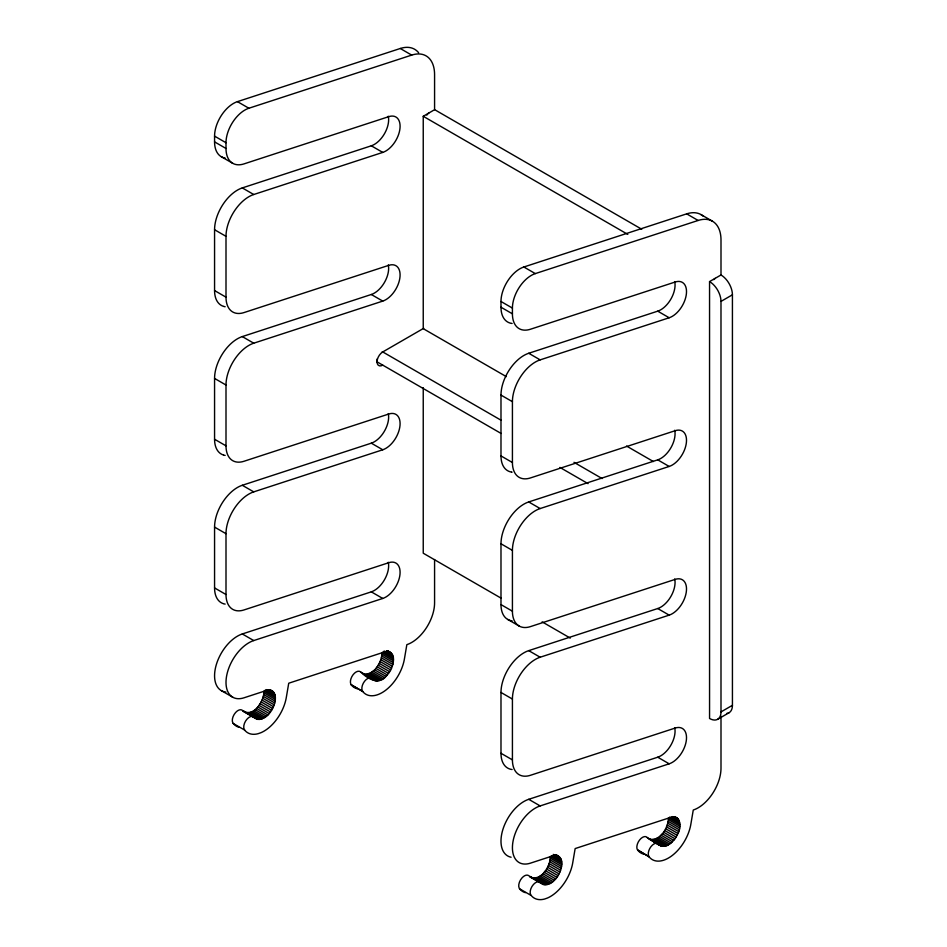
<?xml version="1.0" encoding="UTF-8"?>
<svg xmlns="http://www.w3.org/2000/svg" width="947" height="947" viewBox="0 0 947 947"><rect width="100%" height="100%" fill="white"/><g stroke="black" fill="none" stroke-linecap="round" stroke-linejoin="round"><path stroke-width="1.42" d="M377.131 361.896L377.131 358.96M423.238 387.69L423.238 553.214L501.223 598.232M223.137 157.545A32.352 18.68 -60 0 1 214.567 141.872L214.567 136.131A26.682 15.401 -60 0 1 237.437 101.637L400.261 48.498L411.696 55.104A41.076 23.722 -60 0 1 434.578 74.671L434.578 109.698L423.238 116.292L423.238 328.668L506.349 376.646M511.06 323.306A32.352 18.68 -60 0 1 500.987 307.23L500.987 301.489A26.682 15.401 -60 0 1 523.857 266.995L686.682 213.856A41.076 23.722 -60 0 1 703.136 216.094M258.164 719.519L242.834 710.795C253.547 717.992 264.331 700.934 263.941 691.109L275.376 697.714C275.802 707.669 264.864 724.491 254.222 717.471L242.396 710.38A8.061 4.652 -60 0 0 237.046 711.161L235.625 712.487A8.061 4.652 -60 0 0 232.808 722.833L233.211 723.354A32.352 18.68 -60 0 0 238.987 727.296M363.648 674.134C374.538 675.022 381.83 662.249 382.055 652.566L393.49 659.171C393.514 665.623 390.401 671.814 385.985 676.383C379.51 684.657 368.857 679.615 362.571 673.66M543.4 884.64L529.918 876.875C541.045 882 550.467 866.256 550.361 856.467L561.796 863.072C562.329 873.004 550.811 890.642 540.252 882.344A8.061 4.652 -60 0 0 534.913 883.125L533.492 884.439A8.061 4.652 -60 0 0 530.663 894.797L531.066 895.317A32.352 18.68 -60 0 0 544.596 899.034L547.413 898.04A32.352 18.68 -60 0 0 572.828 862.232L575.149 848.571L671.624 817.083C680.881 815.059 681.449 827.891 677.969 833.502C675.886 838.131 672.642 842.428 668.168 844.984C661.302 849.412 654.803 841.563 648.991 839.018C660.177 841.871 668.369 827.678 668.475 817.924L679.91 824.529M233.151 723.425L244.586 730.03A32.352 18.68 -60 0 0 258.176 733.676L260.993 732.682A32.352 18.68 -60 0 0 286.408 696.874L288.728 683.213L385.204 651.725C389.856 650.151 393.845 654.72 393.49 659.171M357.102 688.753A32.352 18.68 -60 0 1 351.266 684.882L350.923 684.29A8.061 4.652 -60 0 1 353.089 674.726A8.061 4.652 -60 0 1 360.511 671.837L374.006 680.266M360.89 672.323L375.083 680.739M351.266 684.882L362.701 691.488L362.358 690.896A8.061 4.652 -60 0 1 364.524 681.331A8.061 4.652 -60 0 1 371.946 678.443L372.396 678.845M525.407 892.654A32.352 18.68 -60 0 1 519.572 888.783L519.228 888.191A8.061 4.652 -60 0 1 522.046 877.845L523.478 876.52A8.061 4.652 -60 0 1 528.817 875.738L544.584 884.877M531.007 895.389L519.572 888.783M540.642 882.829L530.474 876.958M648.032 838.332L647.381 837.61L660.426 845.624M647.31 837.681L646.931 837.195A8.061 4.652 -60 0 0 639.509 840.084A8.061 4.652 -60 0 0 637.343 849.648L649.121 856.846L648.778 856.254A8.061 4.652 -60 0 1 650.944 846.689A8.061 4.652 -60 0 1 658.366 843.801L658.816 844.203M423.735 328.278L382.754 351.941A8.085 4.664 -60 0 0 377.036 361.837A8.085 4.664 -60 0 0 382.754 365.14M732.433 705.302L720.998 711.907A16.182 9.328 59.9 0 1 709.563 718.489L709.552 281.59L720.987 274.985A16.182 9.34 60 0 1 732.422 294.801L732.433 705.302A16.182 9.34 60 0 1 726.716 713.446M720.998 711.907L720.987 301.406L732.422 294.801M717.648 719.318L729.083 712.712M275.376 697.714C275.731 693.263 271.742 688.694 267.09 690.268L244.018 697.797A32.352 18.68 -60 0 1 226.522 676.478A32.352 18.68 -60 0 1 253.737 640.563L382.754 598.457A20.218 11.672 -60 0 0 399.764 576.013A20.218 11.672 -60 0 0 388.826 562.684L244.018 609.939A32.352 18.68 -60 0 1 226.002 594.527L226.002 533.706A32.352 18.68 -60 0 1 253.737 491.872L382.754 449.778A20.218 11.672 -60 0 0 399.764 427.334A20.218 11.672 -60 0 0 388.826 414.005L244.018 461.26A32.352 18.68 -60 0 1 226.002 445.848L226.002 385.027A32.352 18.68 -60 0 1 253.737 343.193L382.754 301.099A20.218 11.672 -60 0 0 399.764 278.643A20.218 11.672 -60 0 0 388.826 265.326L244.018 312.569A32.352 18.68 -60 0 1 226.002 297.169L226.002 236.336A32.352 18.68 -60 0 1 253.737 194.514L382.754 152.408A20.218 11.672 -60 0 0 399.764 129.964A20.218 11.672 -60 0 0 388.826 116.635L244.018 163.89A32.352 18.68 -60 0 1 226.002 148.478L226.002 142.737A26.682 15.401 -60 0 1 248.872 108.242L411.696 55.104M223.137 306.224A32.352 18.68 -60 0 1 214.567 290.563L214.567 229.73A32.352 18.68 -60 0 1 242.302 187.908L371.307 145.802A20.218 11.672 -60 0 0 388.294 116.232M223.137 454.903A32.352 18.68 -60 0 1 214.567 439.242L214.567 378.421A32.352 18.68 -60 0 1 242.302 336.587L371.307 294.493A20.218 11.672 -60 0 0 388.294 264.911M561.796 863.072C562.151 858.621 558.162 854.052 553.51 855.626L530.438 863.155A32.352 18.68 -60 0 1 512.943 841.836A32.352 18.68 -60 0 1 540.157 805.921L669.174 763.815A20.218 11.672 -60 0 0 686.184 741.371A20.218 11.672 -60 0 0 675.247 728.042L530.438 775.297A32.352 18.68 -60 0 1 512.422 759.885L512.422 699.064A32.352 18.68 -60 0 1 540.157 657.23L669.174 615.136A20.218 11.672 -60 0 0 686.184 592.692A20.218 11.672 -60 0 0 675.247 579.363L530.438 626.618A32.352 18.68 -60 0 1 512.422 611.206L512.422 550.385A32.352 18.68 -60 0 1 540.157 508.551L669.174 466.457A20.218 11.672 -60 0 0 686.184 444.001A20.218 11.672 -60 0 0 675.247 430.684L530.438 477.939A32.352 18.68 -60 0 1 512.422 462.527L512.422 401.694A32.352 18.68 -60 0 1 540.157 359.872L669.174 317.766A20.218 11.672 -60 0 0 686.184 295.322A20.218 11.672 -60 0 0 675.247 281.993L530.438 329.248A32.352 18.68 -60 0 1 512.422 313.836L512.422 308.095A26.682 15.401 -60 0 1 535.304 273.6L698.128 220.462A41.076 23.722 -60 0 1 720.998 240.029L720.998 275.056M511.06 471.997A32.352 18.68 -60 0 1 500.987 455.921L500.987 395.088A32.352 18.68 -60 0 1 528.722 353.267L657.739 311.161A20.218 11.672 -60 0 0 674.714 281.59M223.137 603.594A32.352 18.68 -60 0 1 214.567 587.921L214.567 527.1A32.352 18.68 -60 0 1 242.302 485.278L371.307 443.172A20.218 11.672 -60 0 0 388.294 413.59M511.06 620.676A32.352 18.68 -60 0 1 500.987 604.6L500.987 543.779A32.352 18.68 -60 0 1 528.722 501.946L657.739 459.851A20.218 11.672 -60 0 0 674.714 430.269M223.528 691.57A32.352 18.68 -60 0 1 216.685 663.456A32.352 18.68 -60 0 1 242.302 633.957L371.307 591.851A20.218 11.672 -60 0 0 388.294 562.281M511.06 769.355A32.352 18.68 -60 0 1 500.987 753.279L500.987 692.458A32.352 18.68 -60 0 1 528.722 650.636L657.739 608.53A20.218 11.672 -60 0 0 674.714 578.948M511.108 857.224A32.352 18.68 -60 0 1 502.81 829.738A32.352 18.68 -60 0 1 528.722 799.315L657.739 757.209A20.218 11.672 -60 0 0 674.714 727.639M700.934 214.555L712.369 221.16M686.682 213.856L698.128 220.462M434.732 109.722L641.758 229.245M423.238 116.292L627.802 234.394M371.307 145.802L382.754 152.408M657.739 311.161L669.174 317.766M237.437 101.637L248.872 108.242M523.857 266.995L535.304 273.6M214.567 136.131L226.002 142.737M500.987 301.489L512.422 308.095M214.567 141.872L226.002 148.478M500.987 307.23L512.422 313.836M221.29 156.705L232.725 163.31M242.302 187.908L253.737 194.514M528.722 353.267L540.157 359.872M371.307 294.493L382.754 301.099M657.739 459.851L669.174 466.457M626.523 446.037L653.371 461.532M214.567 229.73L226.002 236.336M500.987 395.088L512.422 401.694M382.245 351.645L501.117 420.255M573.977 462.314L602.103 478.555M377.036 361.837L501.117 433.466M559.914 467.416L588.04 483.645M214.567 290.563L226.002 297.169M500.987 455.921L512.422 462.527M242.302 336.587L253.737 343.193M528.722 501.946L540.157 508.551M371.307 443.172L382.754 449.778M657.739 608.53L669.174 615.136M214.567 378.421L226.002 385.027M500.987 543.779L512.422 550.385M542.146 621.859L570.272 638.1M214.567 439.242L226.002 445.848M500.987 604.6L512.422 611.206M507.71 619.421L519.145 626.026M242.302 485.278L253.737 491.872M528.722 650.636L540.157 657.23M371.307 591.851L382.754 598.457M657.739 757.209L669.174 763.815M214.567 527.1L226.002 533.706M500.987 692.458L512.422 699.064M387.572 650.743L390.117 652.211M387.264 650.696L391.075 652.897M674.951 816.788L677.496 818.255M386.802 650.861L391.88 653.797M674.489 816.953L678.301 819.155M386.187 651.228L392.543 654.898M672.607 816.586L678.963 820.256M384.139 651.027L393.029 656.164M671.825 817.131L679.461 821.523M383.18 651.737L393.348 657.597M669.612 817.095L679.768 822.967M382.02 654.247L393.455 660.852M668.44 819.605L679.875 826.21M381.795 656.011L393.23 662.616M668.215 821.369L679.662 827.974M381.404 657.834L392.839 664.439M667.824 823.192L679.259 829.797M380.836 659.692L392.271 666.297M667.256 825.05L678.691 831.655M380.114 661.539L391.549 668.144M666.534 826.897L677.969 833.502M379.238 663.362L390.673 669.967M665.658 828.72L677.093 835.325M378.22 665.125L389.667 671.719M664.64 830.483L676.087 837.089M377.095 666.795L388.53 673.4M663.516 832.153L674.951 838.758M375.864 668.357L387.299 674.962M662.284 833.715L673.719 840.32M374.538 669.778L385.985 676.383M660.959 835.136L672.406 841.741M373.165 671.044L384.6 677.65M659.586 836.402L671.021 843.008M371.745 672.133L383.18 678.739M658.165 837.491L669.612 844.097M370.313 673.021L381.748 679.626M656.733 838.379L668.168 844.984M368.88 673.696L380.315 680.301M655.3 839.054L666.735 845.659M367.483 674.146L378.918 680.751M653.904 839.516L665.339 846.109M366.122 674.382L377.557 680.976M652.542 839.74L663.989 846.346M364.844 674.371L376.279 680.976M651.264 839.729L662.699 846.334M214.567 587.921L226.002 594.527M500.987 753.279L512.422 759.885M649.311 839.066L661.515 846.097M351.325 684.799L362.76 691.405M649.18 856.763L637.745 850.169A32.352 18.68 -60 0 0 643.534 854.111M242.302 633.957L253.737 640.563M528.722 799.315L540.157 805.921M555.877 854.644L558.422 856.112M270.416 689.972L272.961 691.44M555.569 854.596L559.381 856.798M269.954 690.138L273.766 692.34M555.108 854.762L560.186 857.698M268.072 689.771L274.429 693.441M553.226 854.395L560.849 858.799M266.024 689.582L274.914 694.707M553.711 855.674L561.334 860.077M265.065 690.28L275.234 696.152M551.485 855.638L561.654 861.51M263.905 692.79L275.34 699.395M550.325 858.148L561.76 864.753M263.68 694.553L275.115 701.159M550.1 859.912L561.547 866.517M263.29 696.376L274.725 702.982M549.71 861.734L561.145 868.34M262.721 698.235L274.156 704.84M549.142 863.593L560.577 870.198M261.999 700.082L273.434 706.687M548.42 865.44L559.855 872.045M261.123 701.905L272.558 708.51M547.544 867.263L558.979 873.868M260.105 703.668L271.552 710.274M546.526 869.026L557.972 875.632M258.981 705.337L270.416 711.943M545.401 870.695L556.836 877.301M257.738 706.9L269.185 713.505M544.17 872.258L555.605 878.863M256.424 708.32L267.871 714.926M542.844 873.69L554.291 880.284M255.051 709.587L266.486 716.192M541.471 874.945L552.906 881.55M221.361 690.647L232.796 697.252M253.63 710.676L265.065 717.281M540.05 876.034L551.497 882.64M252.198 711.564L263.633 718.169M538.618 876.922L550.053 883.527M250.766 712.239L262.201 718.844M537.186 877.597L548.621 884.202M249.357 712.7L260.804 719.294M535.789 878.058L547.224 884.664M248.007 712.925L259.442 719.531M534.428 878.283L545.874 884.889M243.497 711.517L256.968 719.282M254.222 717.471L253.832 716.986A8.061 4.652 -60 0 0 248.493 717.755L247.06 719.081A8.061 4.652 -60 0 0 244.243 729.439L244.646 729.948M720.998 716.24L720.998 768.195A32.352 18.68 -60 0 1 693.263 810.028L690.943 823.689A32.352 18.68 -60 0 1 672.69 855.141A32.352 18.68 -60 0 1 649.121 856.846M434.578 559.535L434.578 602.837A32.352 18.68 -60 0 1 406.843 644.658L404.523 658.319A32.352 18.68 -60 0 1 386.258 689.783A32.352 18.68 -60 0 1 362.701 691.488M709.552 281.59A16.182 9.34 60 0 1 720.987 301.406M225.149 604.091A32.352 18.68 -60 0 1 223.622 603.748M225.907 692.044A32.352 18.68 -60 0 1 224.688 691.866M225.149 158.042A32.352 18.68 -60 0 1 223.622 157.699M225.149 306.733A32.352 18.68 -60 0 1 223.622 306.378M225.149 455.412A32.352 18.68 -60 0 1 223.622 455.069M426.837 115.132A4.048 2.332 -60 0 1 428.861 113.001M400.261 48.498A41.076 23.722 -60 0 1 418.621 52.712M512.102 769.52A32.352 18.68 -60 0 1 511.581 769.449M512.102 620.841A32.352 18.68 -60 0 1 511.581 620.77M512.102 472.162A32.352 18.68 -60 0 1 511.581 472.091M512.102 323.472A32.352 18.68 -60 0 1 511.581 323.401M713.849 279.625A4.048 2.332 -60 0 1 715.281 278.359"/></g></svg>
